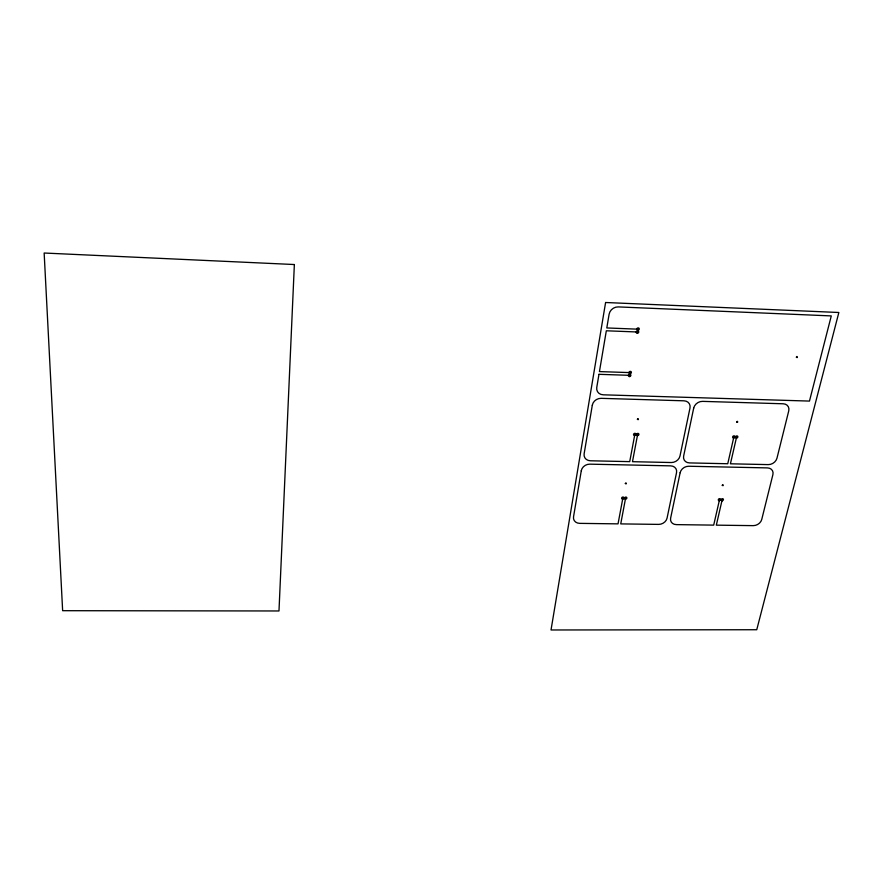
<?xml version="1.0" encoding="UTF-8"?>
<svg xmlns="http://www.w3.org/2000/svg" width="883" height="883" viewBox="0 0 883 883"><rect width="100%" height="100%" fill="white"/><g stroke="black" fill="none" stroke-linecap="round" stroke-linejoin="round"><path stroke-width="1.32" d="M722.272 485.341C723.828 486.765 723.254 483.31 722.272 485.341M736.742 422.008C738.387 423.487 737.625 419.889 736.742 422.008M294.359 264.536L278.984 610.97L62.638 610.694L44.15 253.024L294.359 264.536M796.378 357.218C797.989 358.752 797.371 355.098 796.389 357.129M625.341 483.509C626.952 485.021 626.268 481.522 625.341 483.509M637.394 419.259C638.939 420.893 638.564 417.195 637.405 419.215M605.595 302.505L551.025 629.976L756.753 629.734L838.85 312.494L605.595 302.505M581.279 470.738L573.531 516.831A7.539 6.236 -22.8 0 0 579.712 523.365L618.034 523.862L622.879 498.056L625.606 498.1L620.738 523.895L658.641 524.392A7.494 6.082 -26.3 0 0 667.062 518.133L676.533 472.659A7.66 6.302 -28.4 0 0 670.65 465.86L589.844 464.16A7.693 6.479 -24.9 0 0 581.279 470.738M592.305 405.209L584.127 453.84A7.759 6.567 -25.7 0 0 590.429 460.783L629.722 461.632L634.833 434.425L637.625 434.491L632.482 461.688L671.334 462.526A7.726 6.38 -29.3 0 0 679.998 455.981L689.987 408.045A7.903 6.611 -31.9 0 0 683.994 400.816L601.124 398.332A7.936 6.81 -28.4 0 0 592.305 405.209M598.972 374.315L596.765 387.416A8.002 6.898 -29.6 0 0 603.188 394.811L809.468 401.081L831.278 315.915L618.299 306.909A8.289 7.274 -34.9 0 0 609.115 314.216L606.798 327.946L638.012 329.182L637.504 331.997L606.323 330.783L599.436 371.588L630.142 372.615L629.645 375.33L598.972 374.315M680.142 472.725L670.616 518.189A7.483 6.038 -27 0 0 676.356 524.623L713.696 525.12L719.524 499.657L722.184 499.701L716.334 525.153L753.276 525.639A7.461 5.872 -29.5 0 0 761.742 519.458L772.901 474.601A7.627 6.082 -31.5 0 0 767.459 467.902L688.773 466.246A7.649 6.258 -29.1 0 0 680.142 472.725M693.685 408.145L683.641 456.07A7.715 6.336 -29.9 0 0 689.48 462.913L727.747 463.741L733.872 436.919L736.599 436.986L730.429 463.796L768.265 464.613A7.693 6.148 -32.3 0 0 776.985 458.156L788.74 410.904A7.892 6.369 -34.7 0 0 783.221 403.785L702.581 401.368A7.903 6.567 -32.5 0 0 693.685 408.145M625.473 499.149A1.214 1.004 -25.6 0 0 626.809 497.626A1.214 1.004 -25.6 0 0 624.811 497.548A1.214 1.004 -25.6 0 0 625.473 499.149M622.57 499.105A1.214 1.004 -25.5 0 0 623.906 497.571A1.214 1.004 -25.5 0 0 621.908 497.493A1.214 1.004 -25.5 0 0 622.57 499.105M722.084 500.738A1.203 0.971 -29.2 0 0 723.343 499.16A1.203 0.971 -29.2 0 0 721.367 499.215A1.203 0.971 -29.2 0 0 722.084 500.738M719.259 500.683A1.203 0.971 -29.1 0 0 720.517 499.116A1.203 0.971 -29.1 0 0 718.541 499.171A1.203 0.971 -29.1 0 0 719.259 500.683M637.559 435.595A1.247 1.049 -28.8 0 0 638.828 433.928A1.247 1.049 -28.8 0 0 636.753 433.961A1.247 1.049 -28.8 0 0 637.559 435.595M634.59 435.518A1.247 1.049 -28.6 0 0 635.848 433.851A1.247 1.049 -28.6 0 0 633.773 433.895A1.247 1.049 -28.6 0 0 634.59 435.518M736.577 438.067A1.247 1.015 -32.3 0 0 737.758 436.368A1.247 1.015 -32.3 0 0 735.716 436.533A1.247 1.015 -32.3 0 0 736.577 438.067M733.685 438.001A1.247 1.015 -32.2 0 0 734.866 436.29A1.247 1.015 -32.2 0 0 732.824 436.467A1.247 1.015 -32.2 0 0 733.685 438.001M629.568 376.577A1.291 1.104 -31.5 0 0 630.738 374.756A1.291 1.104 -31.5 0 0 628.597 374.933A1.291 1.104 -31.5 0 0 629.568 376.577M630.098 373.686A1.291 1.104 -31.7 0 0 631.268 371.864A1.291 1.104 -31.7 0 0 629.115 372.03A1.291 1.104 -31.7 0 0 630.098 373.686M638.045 330.275A1.313 1.137 -34.8 0 0 639.104 328.344A1.313 1.137 -34.8 0 0 636.919 328.653A1.313 1.137 -34.8 0 0 638.045 330.275M637.416 333.277A1.313 1.137 -34.5 0 0 638.608 331.412A1.313 1.137 -34.5 0 0 636.433 331.566A1.313 1.137 -34.5 0 0 637.416 333.277"/></g></svg>
